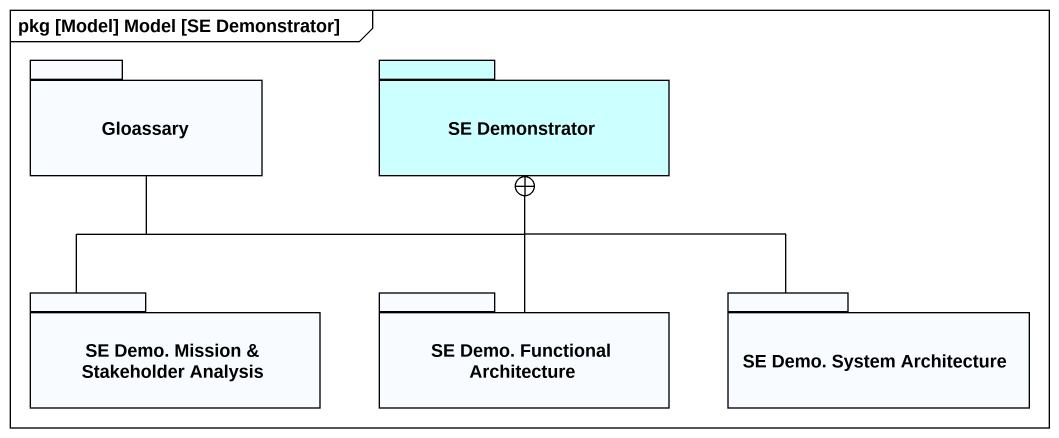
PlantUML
@startuml
mainframe pkg [Model] Model [SE Demonstrator]
package Gloassary {
}
package "SE Demonstrator" as SE_Demonstrator #CCFFFF {
}
package "SE Demo. Mission & Stakeholder Analysis" as SE_Demo_Mission_Stakeholder {
}
package "SE Demo. Functional Architecture" as SE_Demo_Functional {
}
package "SE Demo. System Architecture" as SE_Demo_System_Architecture {
}
Gloassary -right-+ SE_Demonstrator
SE_Demo_Mission_Stakeholder -up-+ SE_Demonstrator
SE_Demo_Functional -up-+ SE_Demonstrator
SE_Demo_System_Architecture -up-+ SE_Demonstrator
@enduml
